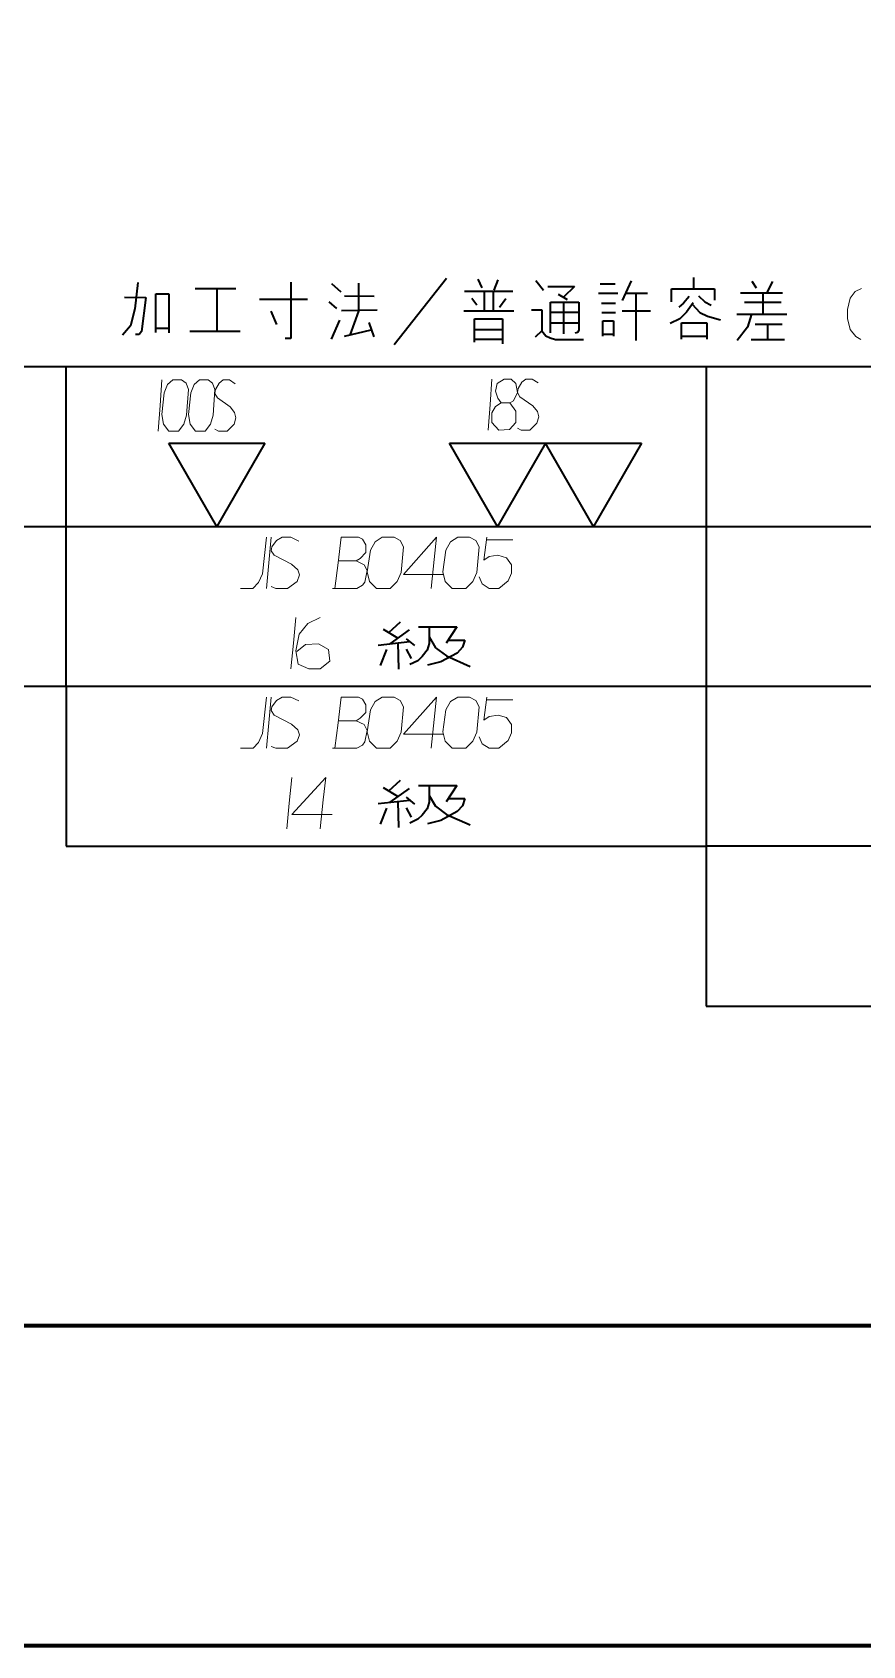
# Model space of a CAD drawing. Header units: millimetres. Extents: x 1333 to 104182, y -62616 to -5704.
# Drawn here: x 47801.3 to 47827.2, y -62616.3 to -62565.8 of the extents above; entities that cross this region are included whole.
import ezdxf

# ---------------------------------------------------------------- set-up
doc = ezdxf.new("R2010")
doc.units = ezdxf.units.MM
doc.header["$LTSCALE"] = 0.5
doc.layers.add('08', color=1, linetype='Continuous')
doc.layers.add('11', color=3, linetype='Continuous')

# ---------------------------------------------------------------- blocks, each defined once
blk = doc.blocks.new('999')
at = {"color": 7, "lineweight": 35, "ltscale": 0.020655}
blk.add_line((75241.7, -11815.25), (75241.41, -11817.71), dxfattribs=at)
at = {"color": 7, "lineweight": 35, "ltscale": 0.044147}
blk.add_line((75256.04, -11815.21), (75256.04, -11820.5), dxfattribs=at)
at = {"color": 7, "lineweight": 35, "ltscale": 0.009588}
blk.add_line((75259.86, -11815.34), (75260.72, -11816.11), dxfattribs=at)
at = {"color": 7, "lineweight": 35, "ltscale": 0.021799}
blk.add_line((75262.38, -11815.32), (75262.38, -11817.93), dxfattribs=at)
at = {"color": 7, "lineweight": 35, "ltscale": 0.066172}
blk.add_line((75265.72, -11821.05), (75270.65, -11814.83), dxfattribs=at)
at = {"color": 7, "lineweight": 35, "ltscale": 0.007379}
blk.add_line((75273.59, -11814.94), (75273.94, -11815.75), dxfattribs=at)
at = {"color": 7, "lineweight": 35, "ltscale": 0.008807}
blk.add_line((75275.45, -11814.99), (75275.08, -11815.97), dxfattribs=at)
at = {"color": 7, "lineweight": 35, "ltscale": 0.009663}
blk.add_line((75279.03, -11815.05), (75279.73, -11815.97), dxfattribs=at)
at = {"color": 7, "lineweight": 35, "ltscale": 0.020654}
blk.add_line((75280.15, -11815.62), (75282.63, -11815.62), dxfattribs=at)
at = {"color": 7, "lineweight": 35, "ltscale": 0.011899}
blk.add_line((75282.63, -11815.62), (75281.62, -11816.63), dxfattribs=at)
at = {"color": 7, "lineweight": 35, "ltscale": 0.011804}
blk.add_line((75285.05, -11815.37), (75286.46, -11815.37), dxfattribs=at)
at = {"color": 7, "lineweight": 35, "ltscale": 0.01708}
blk.add_line((75287.97, -11815.08), (75287.1, -11816.93), dxfattribs=at)
at = {"color": 7, "lineweight": 35, "ltscale": 0.008563}
blk.add_line((75293.8, -11814.79), (75293.8, -11815.82), dxfattribs=at)
at = {"color": 7, "lineweight": 35, "ltscale": 0.006218}
blk.add_line((75299.28, -11815.13), (75299.67, -11815.76), dxfattribs=at)
at = {"color": 7, "lineweight": 35, "ltscale": 0.010119}
blk.add_line((75301.21, -11815.16), (75300.65, -11816.24), dxfattribs=at)
at = {"color": 7, "lineweight": 35, "ltscale": 0.016825}
blk.add_line((75240.43, -11816.61), (75242.45, -11816.66), dxfattribs=at)
at = {"color": 7, "lineweight": 35, "ltscale": 0.026786}
blk.add_line((75242.45, -11816.66), (75242.03, -11819.84), dxfattribs=at)
at = {"color": 7, "lineweight": 35, "ltscale": 0.030225}
blk.add_line((75243.37, -11819.93), (75243.37, -11816.3), dxfattribs=at)
at = {"color": 7, "lineweight": 35, "ltscale": 0.010229}
for p, q in [((75243.37, -11816.3), (75244.59, -11816.3)), ((75243.37, -11819.54), (75244.59, -11819.54))]:
    blk.add_line(p, q, dxfattribs=at)
at = {"color": 7, "lineweight": 35, "ltscale": 0.030591}
blk.add_line((75244.59, -11816.3), (75244.59, -11819.98), dxfattribs=at)
at = {"color": 7, "lineweight": 35, "ltscale": 0.031799}
blk.add_line((75247.07, -11815.82), (75250.89, -11815.82), dxfattribs=at)
at = {"color": 7, "lineweight": 35, "ltscale": 0.033154}
blk.add_line((75249.09, -11815.82), (75249.09, -11819.8), dxfattribs=at)
at = {"color": 7, "lineweight": 35, "ltscale": 0.037646}
blk.add_line((75253.11, -11816.81), (75257.62, -11816.81), dxfattribs=at)
at = {"color": 7, "lineweight": 35, "ltscale": 0.007779}
blk.add_line((75259.62, -11817.07), (75260.32, -11817.69), dxfattribs=at)
at = {"color": 7, "lineweight": 35, "ltscale": 0.023221}
blk.add_line((75261.07, -11816.48), (75263.85, -11816.52), dxfattribs=at)
at = {"color": 7, "lineweight": 35, "ltscale": 0.037671}
blk.add_line((75272.34, -11816.07), (75276.86, -11816.07), dxfattribs=at)
at = {"color": 7, "lineweight": 35, "ltscale": 0.006379}
blk.add_line((75273.02, -11816.72), (75273.48, -11817.33), dxfattribs=at)
at = {"color": 7, "lineweight": 35, "ltscale": 0.015274}
for p, q in [((75274.16, -11816.07), (75274.16, -11817.91)), ((75275.02, -11816.07), (75275.02, -11817.91))]:
    blk.add_line(p, q, dxfattribs=at)
at = {"color": 7, "lineweight": 35, "ltscale": 0.008333}
blk.add_line((75276.19, -11816.78), (75275.6, -11817.59), dxfattribs=at)
at = {"color": 7, "lineweight": 35, "ltscale": 0.021924}
for p, q in [((75280.4, -11817.08), (75283.04, -11817.08)), ((75280.4, -11818.02), (75283.04, -11818.02)), ((75280.4, -11819.04), (75283.04, -11819.04))]:
    blk.add_line(p, q, dxfattribs=at)
at = {"color": 7, "lineweight": 35, "ltscale": 0.024112}
blk.add_line((75280.4, -11819.97), (75280.4, -11817.08), dxfattribs=at)
at = {"color": 7, "lineweight": 35, "ltscale": 0.008191}
blk.add_line((75281.1, -11816.34), (75281.96, -11816.83), dxfattribs=at)
at = {"color": 7, "lineweight": 35, "ltscale": 0.024789}
blk.add_line((75281.62, -11817.08), (75281.62, -11820.05), dxfattribs=at)
at = {"color": 7, "lineweight": 35, "ltscale": 0.022086}
blk.add_line((75283.04, -11817.08), (75283.04, -11819.73), dxfattribs=at)
at = {"color": 7, "lineweight": 35, "ltscale": 0.014954}
blk.add_line((75284.91, -11816.25), (75286.7, -11816.25), dxfattribs=at)
at = {"color": 7, "lineweight": 35, "ltscale": 0.010791}
for p, q in [((75285.19, -11817.18), (75286.49, -11817.18)), ((75285.21, -11818.05), (75286.5, -11818.05))]:
    blk.add_line(p, q, dxfattribs=at)
at = {"color": 7, "lineweight": 35, "ltscale": 0.017163}
blk.add_line((75287.42, -11816.23), (75289.48, -11816.23), dxfattribs=at)
at = {"color": 7, "lineweight": 35, "ltscale": 0.037097}
blk.add_line((75288.4, -11816.23), (75288.4, -11820.69), dxfattribs=at)
at = {"color": 7, "lineweight": 35, "ltscale": 0.033508}
blk.add_line((75291.75, -11815.83), (75295.77, -11815.83), dxfattribs=at)
at = {"color": 7, "lineweight": 35, "ltscale": 0.010254}
blk.add_line((75291.75, -11817.06), (75291.75, -11815.83), dxfattribs=at)
at = {"color": 7, "lineweight": 35, "ltscale": 0.004706}
blk.add_line((75292.86, -11817.18), (75292.44, -11817.56), dxfattribs=at)
at = {"color": 7, "lineweight": 35, "ltscale": 0.006944}
blk.add_line((75293.4, -11816.55), (75292.86, -11817.18), dxfattribs=at)
at = {"color": 7, "lineweight": 35, "ltscale": 0.008876}
blk.add_line((75293.77, -11817.16), (75293.15, -11818.02), dxfattribs=at)
at = {"color": 7, "lineweight": 35, "ltscale": 0.006856}
blk.add_line((75294.27, -11816.51), (75294.88, -11817.06), dxfattribs=at)
at = {"color": 7, "lineweight": 35, "ltscale": 0.005335}
blk.add_line((75294.88, -11817.06), (75295.45, -11817.36), dxfattribs=at)
at = {"color": 7, "lineweight": 35, "ltscale": 0.008789}
blk.add_line((75295.77, -11815.83), (75295.77, -11816.89), dxfattribs=at)
at = {"color": 7, "lineweight": 35, "ltscale": 0.032825}
blk.add_line((75298.21, -11816.22), (75302.15, -11816.22), dxfattribs=at)
at = {"color": 7, "lineweight": 35, "ltscale": 0.028784}
blk.add_line((75298.58, -11817.1), (75302.03, -11817.1), dxfattribs=at)
at = {"color": 7, "lineweight": 35, "ltscale": 0.016113}
blk.add_line((75300.3, -11816.27), (75300.3, -11818.2), dxfattribs=at)
at = {"color": 7, "lineweight": 35, "ltscale": 0.013815}
blk.add_line((75241.41, -11817.71), (75241, -11819.32), dxfattribs=at)
at = {"color": 7, "lineweight": 35, "ltscale": 0.011397}
blk.add_line((75254.16, -11817.93), (75254.71, -11819.18), dxfattribs=at)
at = {"color": 7, "lineweight": 35, "ltscale": 0.027969}
blk.add_line((75264.14, -11817.84), (75260.78, -11817.89), dxfattribs=at)
at = {"color": 7, "lineweight": 35, "ltscale": 0.020044}
blk.add_line((75262.38, -11817.93), (75261.57, -11820.2), dxfattribs=at)
at = {"color": 7, "lineweight": 35, "ltscale": 0.039233}
blk.add_line((75272.25, -11817.91), (75276.96, -11817.91), dxfattribs=at)
at = {"color": 7, "lineweight": 35, "ltscale": 0.021753}
for p, q in [((75273.28, -11818.66), (75275.89, -11818.66)), ((75273.28, -11819.65), (75275.89, -11819.65)), ((75273.28, -11820.55), (75275.89, -11820.55))]:
    blk.add_line(p, q, dxfattribs=at)
at = {"color": 7, "lineweight": 35, "ltscale": 0.018134}
blk.add_line((75273.28, -11820.83), (75273.28, -11818.66), dxfattribs=at)
at = {"color": 7, "lineweight": 35, "ltscale": 0.019601}
blk.add_line((75275.89, -11818.66), (75275.89, -11821.01), dxfattribs=at)
at = {"color": 7, "lineweight": 35, "ltscale": 0.008044}
blk.add_line((75278.61, -11817.8), (75279.58, -11817.8), dxfattribs=at)
at = {"color": 7, "lineweight": 35, "ltscale": 0.016486}
blk.add_line((75279.58, -11817.8), (75279.58, -11819.78), dxfattribs=at)
at = {"color": 7, "lineweight": 35, "ltscale": 0.022253}
blk.add_line((75287.1, -11817.9), (75289.77, -11817.9), dxfattribs=at)
at = {"color": 7, "lineweight": 35, "ltscale": 0.008548}
blk.add_line((75292.52, -11818.64), (75291.6, -11819.1), dxfattribs=at)
at = {"color": 7, "lineweight": 35, "ltscale": 0.007402}
blk.add_line((75293.15, -11818.02), (75292.52, -11818.64), dxfattribs=at)
at = {"color": 7, "lineweight": 35, "ltscale": 0.008722}
blk.add_line((75293.69, -11817.28), (75294.39, -11818.05), dxfattribs=at)
at = {"color": 7, "lineweight": 35, "ltscale": 0.0066}
blk.add_line((75294.39, -11818.05), (75295.11, -11818.39), dxfattribs=at)
at = {"color": 7, "lineweight": 35, "ltscale": 0.010672}
blk.add_line((75295.11, -11818.39), (75296.34, -11818.75), dxfattribs=at)
at = {"color": 7, "lineweight": 35, "ltscale": 0.039124}
blk.add_line((75297.86, -11818.2), (75302.56, -11818.2), dxfattribs=at)
at = {"color": 7, "lineweight": 35, "ltscale": 0.0108}
blk.add_line((75299.24, -11818.2), (75298.87, -11819.44), dxfattribs=at)
at = {"color": 7, "lineweight": 35, "ltscale": 0.009468}
blk.add_line((75241, -11819.32), (75240.25, -11820.17), dxfattribs=at)
at = {"color": 7, "lineweight": 35, "ltscale": 0.00293}
blk.add_line((75241.83, -11820.13), (75241.48, -11820.13), dxfattribs=at)
at = {"color": 7, "lineweight": 35, "ltscale": 0.002891}
blk.add_line((75242.03, -11819.84), (75241.83, -11820.13), dxfattribs=at)
at = {"color": 7, "lineweight": 35, "ltscale": 0.039294}
blk.add_line((75246.57, -11819.8), (75251.28, -11819.8), dxfattribs=at)
at = {"color": 7, "lineweight": 35, "ltscale": 0.016069}
blk.add_line((75259.86, -11820.55), (75260.65, -11818.79), dxfattribs=at)
at = {"color": 7, "lineweight": 35, "ltscale": 0.021238}
blk.add_line((75261.09, -11820.28), (75263.57, -11819.69), dxfattribs=at)
at = {"color": 7, "lineweight": 35, "ltscale": 0.011819}
blk.add_line((75263.35, -11818.99), (75263.81, -11820.33), dxfattribs=at)
at = {"color": 7, "lineweight": 35, "ltscale": 0.007115}
blk.add_line((75279.58, -11819.78), (75278.97, -11820.38), dxfattribs=at)
at = {"color": 7, "lineweight": 35, "ltscale": 0.005093}
blk.add_line((75279.58, -11819.78), (75279.95, -11820.26), dxfattribs=at)
at = {"color": 7, "lineweight": 35, "ltscale": 0.003764}
blk.add_line((75279.95, -11820.26), (75280.37, -11820.44), dxfattribs=at)
at = {"color": 7, "lineweight": 35, "ltscale": 0.001934}
blk.add_line((75282.92, -11819.93), (75282.7, -11819.99), dxfattribs=at)
at = {"color": 7, "lineweight": 35, "ltscale": 0.001928}
blk.add_line((75283.04, -11819.73), (75282.92, -11819.93), dxfattribs=at)
at = {"color": 7, "lineweight": 35, "ltscale": 0.008545}
for p, q in [((75285.29, -11818.85), (75286.31, -11818.85)), ((75285.29, -11820.1), (75286.31, -11820.1))]:
    blk.add_line(p, q, dxfattribs=at)
at = {"color": 7, "lineweight": 35, "ltscale": 0.011942}
for p, q in [((75285.29, -11820.28), (75285.29, -11818.85)), ((75286.31, -11818.85), (75286.31, -11820.28))]:
    blk.add_line(p, q, dxfattribs=at)
at = {"color": 7, "lineweight": 35, "ltscale": 0.019666}
for p, q in [((75292.68, -11819.02), (75295.04, -11819.02)), ((75292.68, -11820.27), (75295.04, -11820.27))]:
    blk.add_line(p, q, dxfattribs=at)
at = {"color": 7, "lineweight": 35, "ltscale": 0.012732}
blk.add_line((75292.68, -11820.55), (75292.68, -11819.02), dxfattribs=at)
at = {"color": 7, "lineweight": 35, "ltscale": 0.012845}
blk.add_line((75295.04, -11819.02), (75295.04, -11820.56), dxfattribs=at)
at = {"color": 7, "lineweight": 35, "ltscale": 0.01322}
blk.add_line((75298.87, -11819.44), (75297.89, -11820.69), dxfattribs=at)
at = {"color": 7, "lineweight": 35, "ltscale": 0.021021}
blk.add_line((75299.59, -11819.16), (75302.11, -11819.16), dxfattribs=at)
at = {"color": 7, "lineweight": 35, "ltscale": 0.011719}
blk.add_line((75300.73, -11819.16), (75300.73, -11820.56), dxfattribs=at)
at = {"color": 7, "lineweight": 35, "ltscale": 0.004382}
blk.add_line((75256.04, -11820.5), (75255.52, -11820.5), dxfattribs=at)
at = {"color": 7, "lineweight": 35, "ltscale": 0.004227}
blk.add_line((75280.37, -11820.44), (75280.85, -11820.59), dxfattribs=at)
at = {"color": 7, "lineweight": 35, "ltscale": 0.022107}
blk.add_line((75280.85, -11820.59), (75283.5, -11820.59), dxfattribs=at)
at = {"color": 7, "lineweight": 35, "ltscale": 0.025977}
blk.add_line((75299.21, -11820.58), (75302.33, -11820.58), dxfattribs=at)
at = {"color": 7, "lineweight": 35}
for p, q in [((75114.98, -11823.12), (75475.51, -11823.12)), ((75114.98, -11838.12), (75474.98, -11838.12)), ((75174.98, -11853.12), (75234.98, -11853.12)), ((75234.98, -11853.12), (75474.98, -11853.12)), ((75234.98, -11868.12), (75294.98, -11868.12)), ((75474.98, -11868.12), (75294.98, -11868.12)), ((75294.98, -11883.12), (75354.98, -11883.12)), ((75894.98, -11913.12), (75114.98, -11913.12))]:
    blk.add_line(p, q, dxfattribs=at)
at = {"color": 7, "lineweight": 35, "ltscale": 0.25}
blk.add_line((75234.98, -11853.12), (75234.98, -11823.12), dxfattribs=at)
at = {"color": 7, "lineweight": 35, "ltscale": 0.375}
blk.add_line((75294.98, -11823.12), (75294.98, -11868.12), dxfattribs=at)
at = {"color": 7, "lineweight": 35, "ltscale": 0.074999}
for p, q in [((75249.09, -11838.12), (75244.59, -11830.33)), ((75249.09, -11838.12), (75244.59, -11830.33)), ((75253.59, -11830.33), (75249.09, -11838.12)), ((75253.59, -11830.33), (75249.09, -11838.12)), ((75275.43, -11838.12), (75270.93, -11830.33)), ((75275.43, -11838.12), (75270.93, -11830.33)), ((75279.93, -11830.33), (75275.43, -11838.12)), ((75279.93, -11830.33), (75275.43, -11838.12)), ((75284.43, -11838.12), (75279.93, -11830.33)), ((75284.43, -11838.12), (75279.93, -11830.33)), ((75288.93, -11830.33), (75284.43, -11838.12)), ((75288.93, -11830.33), (75284.43, -11838.12))]:
    blk.add_line(p, q, dxfattribs=at)
at = {"color": 7, "lineweight": 35, "ltscale": 0.075}
for p, q in [((75244.59, -11830.33), (75253.59, -11830.33)), ((75244.59, -11830.33), (75253.59, -11830.33)), ((75270.93, -11830.33), (75279.93, -11830.33)), ((75270.93, -11830.33), (75279.93, -11830.33)), ((75279.93, -11830.33), (75288.93, -11830.33)), ((75279.93, -11830.33), (75288.93, -11830.33))]:
    blk.add_line(p, q, dxfattribs=at)
at = {"color": 7, "lineweight": 35, "ltscale": 0.012225}
for p, q in [((75266.28, -11847.11), (75265.21, -11848.11)), ((75266.28, -11861.97), (75265.21, -11862.97))]:
    blk.add_line(p, q, dxfattribs=at)
at = {"color": 7, "lineweight": 35, "ltscale": 0.024924}
for p, q in [((75264.22, -11849.26), (75267.19, -11848.93)), ((75264.22, -11864.12), (75267.19, -11863.79))]:
    blk.add_line(p, q, dxfattribs=at)
at = {"color": 7, "lineweight": 35, "ltscale": 0.013339}
blk.add_line((75264.69, -11847.75), (75266.06, -11848.58), dxfattribs=at)
at = {"color": 7, "lineweight": 35, "ltscale": 0.018495}
for p, q in [((75267.13, -11847.84), (75265.33, -11849.14)), ((75267.13, -11862.7), (75265.33, -11864))]:
    blk.add_line(p, q, dxfattribs=at)
at = {"color": 7, "lineweight": 35, "ltscale": 0.008484}
for p, q in [((75266.86, -11848.67), (75267.65, -11849.31)), ((75266.86, -11863.53), (75267.65, -11864.17))]:
    blk.add_line(p, q, dxfattribs=at)
at = {"color": 7, "lineweight": 35, "ltscale": 0.030115}
for p, q in [((75268.01, -11847.55), (75271.62, -11847.55)), ((75268.01, -11862.42), (75271.62, -11862.42))]:
    blk.add_line(p, q, dxfattribs=at)
at = {"color": 7, "lineweight": 35, "ltscale": 0.013083}
for p, q in [((75269.02, -11847.55), (75269.02, -11849.12)), ((75269.02, -11862.42), (75269.02, -11863.99))]:
    blk.add_line(p, q, dxfattribs=at)
at = {"color": 7, "lineweight": 35, "ltscale": 0.009837}
for p, q in [((75269.02, -11848.49), (75269.62, -11849.51)), ((75269.02, -11863.36), (75269.62, -11864.37))]:
    blk.add_line(p, q, dxfattribs=at)
at = {"color": 7, "lineweight": 35, "ltscale": 0.01536}
for p, q in [((75271.62, -11847.55), (75270.6, -11849.09)), ((75271.62, -11862.42), (75270.6, -11863.95))]:
    blk.add_line(p, q, dxfattribs=at)
at = {"color": 7, "lineweight": 35, "ltscale": 0.013049}
for p, q in [((75270.8, -11848.79), (75272.36, -11848.79)), ((75270.8, -11863.65), (75272.36, -11863.65))]:
    blk.add_line(p, q, dxfattribs=at)
at = {"color": 7, "lineweight": 35, "ltscale": 0.005858}
for p, q in [((75272.36, -11848.79), (75272.14, -11849.46)), ((75272.36, -11863.65), (75272.14, -11864.32))]:
    blk.add_line(p, q, dxfattribs=at)
at = {"color": 7, "lineweight": 35, "ltscale": 0.013404}
for p, q in [((75265.01, -11849.68), (75264.42, -11851.18)), ((75265.01, -11864.54), (75264.42, -11866.04))]:
    blk.add_line(p, q, dxfattribs=at)
at = {"color": 7, "lineweight": 35, "ltscale": 0.020496}
for p, q in [((75266.08, -11849.05), (75266.15, -11851.51)), ((75266.08, -11863.92), (75266.15, -11866.37))]:
    blk.add_line(p, q, dxfattribs=at)
at = {"color": 7, "lineweight": 35, "ltscale": 0.008293}
for p, q in [((75266.87, -11849.64), (75267.34, -11850.52)), ((75266.87, -11864.51), (75267.34, -11865.39))]:
    blk.add_line(p, q, dxfattribs=at)
at = {"color": 7, "lineweight": 35, "ltscale": 0.004731}
for p, q in [((75268.35, -11850.34), (75267.95, -11850.73)), ((75268.35, -11865.2), (75267.95, -11865.6))]:
    blk.add_line(p, q, dxfattribs=at)
at = {"color": 7, "lineweight": 35, "ltscale": 0.006364}
for p, q in [((75268.84, -11849.74), (75268.35, -11850.34)), ((75268.84, -11864.61), (75268.35, -11865.2))]:
    blk.add_line(p, q, dxfattribs=at)
at = {"color": 7, "lineweight": 35, "ltscale": 0.005373}
for p, q in [((75269.02, -11849.12), (75268.84, -11849.74)), ((75269.02, -11863.99), (75268.84, -11864.61))]:
    blk.add_line(p, q, dxfattribs=at)
at = {"color": 7, "lineweight": 35, "ltscale": 0.010659}
for p, q in [((75269.62, -11849.51), (75270.65, -11850.27)), ((75269.62, -11864.37), (75270.65, -11865.14))]:
    blk.add_line(p, q, dxfattribs=at)
at = {"color": 7, "lineweight": 35, "ltscale": 0.01464}
for p, q in [((75271.65, -11850), (75270.11, -11850.84)), ((75271.65, -11864.87), (75270.11, -11865.71))]:
    blk.add_line(p, q, dxfattribs=at)
at = {"color": 7, "lineweight": 35, "ltscale": 0.020157}
for p, q in [((75270.65, -11850.27), (75272.86, -11851.26)), ((75270.65, -11865.14), (75272.86, -11866.13))]:
    blk.add_line(p, q, dxfattribs=at)
at = {"color": 7, "lineweight": 35, "ltscale": 0.006121}
for p, q in [((75272.14, -11849.46), (75271.65, -11850)), ((75272.14, -11864.32), (75271.65, -11864.87))]:
    blk.add_line(p, q, dxfattribs=at)
at = {"color": 7, "lineweight": 35, "ltscale": 0.00685}
for p, q in [((75267.95, -11850.73), (75267.21, -11851.09)), ((75267.95, -11865.6), (75267.21, -11865.95))]:
    blk.add_line(p, q, dxfattribs=at)
at = {"color": 7, "lineweight": 35, "ltscale": 0.010785}
for p, q in [((75270.11, -11850.84), (75268.85, -11851.15)), ((75270.11, -11865.71), (75268.85, -11866.02))]:
    blk.add_line(p, q, dxfattribs=at)
at = {"color": 7, "lineweight": 35, "ltscale": 0.125}
for p, q in [((75234.98, -11853.12), (75234.98, -11868.12)), ((75294.98, -11868.12), (75294.98, -11883.12))]:
    blk.add_line(p, q, dxfattribs=at)
at = {"color": 7, "lineweight": 35, "ltscale": 0.013337}
blk.add_line((75264.69, -11862.62), (75266.06, -11863.44), dxfattribs=at)
at = {"color": 7, "lineweight": 70}
for p, q in [((75894.98, -11913.12), (73476.98, -11913.12)), ((75924.98, -11943.12), (73401.98, -11943.12))]:
    blk.add_line(p, q, dxfattribs=at)
at = {"color": 7, "lineweight": 13}
for points in [[(75309.56, -11815.8), (75308.96, -11816.1), (75308.48, -11816.7), (75308.24, -11817.78), (75308.24, -11818.62), (75308.48, -11819.64), (75309.02, -11820.3), (75309.5, -11820.6)], [(75243.94, -11824.39), (75243.78, -11826.79), (75243.61, -11829.19)], [(75248.93, -11829.01), (75249.26, -11829.19), (75250.07, -11829.19), (75250.72, -11828.53), (75250.88, -11827.93), (75250.77, -11827.45), (75250.34, -11826.91), (75249.15, -11826.07), (75248.93, -11825.65), (75248.98, -11825.29), (75249.31, -11824.69), (75249.69, -11824.39), (75250.29, -11824.39), (75250.83, -11824.75)], [(75274.89, -11824.3), (75274.73, -11826.7), (75274.56, -11829.1)], [(75276.59, -11826.52), (75276.92, -11826.34), (75277.31, -11825.56), (75277.14, -11824.72), (75276.7, -11824.3), (75276.05, -11824.3), (75275.39, -11824.72), (75275.22, -11825.44), (75275.44, -11826.1), (75275.77, -11826.52)], [(75277.31, -11828.92), (75277.64, -11829.1), (75278.46, -11829.1), (75279.12, -11828.44), (75279.29, -11827.84), (75279.18, -11827.36), (75278.74, -11826.82), (75277.53, -11825.98), (75277.31, -11825.56), (75277.36, -11825.2), (75277.69, -11824.6), (75278.08, -11824.3), (75278.68, -11824.3), (75279.23, -11824.66)], [(75253.75, -11839.14), (75253.38, -11842.56), (75253.01, -11843.4), (75252.49, -11843.94), (75251.31, -11843.94)], [(75253.75, -11843.94), (75253.97, -11841.54), (75254.19, -11839.14)], [(75254.19, -11843.76), (75254.64, -11843.94), (75255.74, -11843.94), (75256.63, -11843.28), (75256.85, -11842.68), (75256.7, -11842.2), (75256.11, -11841.66), (75254.49, -11840.82), (75254.19, -11840.4), (75254.27, -11840.04), (75254.71, -11839.44), (75255.23, -11839.14), (75256.04, -11839.14), (75256.78, -11839.5)], [(75259.95, -11843.94), (75262.24, -11843.94), (75262.76, -11843.64), (75262.98, -11843.34), (75263.2, -11842.26), (75262.91, -11841.72), (75262.17, -11841.36), (75262.54, -11841.12), (75263.06, -11840.58), (75263.06, -11839.86), (75262.76, -11839.32), (75262.39, -11839.14), (75260.77, -11839.14), (75260.47, -11841.54), (75260.18, -11843.94)], [(75269.19, -11843.94), (75269.48, -11841.24), (75269.7, -11839.14), (75266.6, -11842.62), (75270.29, -11842.62)], [(75273.69, -11842.86), (75273.99, -11843.52), (75274.65, -11843.94), (75275.54, -11843.94), (75276.42, -11843.22), (75276.72, -11842.5), (75276.72, -11841.72), (75276.28, -11841.06), (75275.46, -11840.82), (75274.65, -11840.94), (75274.14, -11841.3), (75274.43, -11839.14)], [(75274.43, -11839.38), (75276.87, -11839.38)], [(75262.17, -11841.36), (75260.47, -11841.36)], [(75256.51, -11846.68), (75256.28, -11849.08), (75256.05, -11851.48)], [(75258.8, -11846.68), (75257.65, -11847.22), (75256.82, -11848.24), (75256.51, -11849.8), (75256.74, -11851.06), (75257.73, -11851.48), (75258.8, -11851.48), (75259.71, -11850.76), (75259.56, -11849.68), (75258.64, -11849.14), (75257.43, -11849.2), (75256.59, -11849.86)], [(75253.75, -11854.14), (75253.38, -11857.56), (75253.01, -11858.4), (75252.5, -11858.94), (75251.31, -11858.94)], [(75253.75, -11858.94), (75253.97, -11856.54), (75254.19, -11854.14)], [(75254.19, -11858.76), (75254.64, -11858.94), (75255.74, -11858.94), (75256.63, -11858.28), (75256.85, -11857.68), (75256.71, -11857.2), (75256.11, -11856.66), (75254.49, -11855.82), (75254.19, -11855.4), (75254.27, -11855.04), (75254.71, -11854.44), (75255.23, -11854.14), (75256.04, -11854.14), (75256.78, -11854.5)], [(75259.96, -11858.94), (75262.24, -11858.94), (75262.76, -11858.64), (75262.98, -11858.34), (75263.2, -11857.26), (75262.91, -11856.72), (75262.17, -11856.36), (75262.54, -11856.12), (75263.06, -11855.58), (75263.06, -11854.86), (75262.76, -11854.32), (75262.39, -11854.14), (75260.77, -11854.14), (75260.47, -11856.54), (75260.18, -11858.94)], [(75269.19, -11858.94), (75269.48, -11856.24), (75269.7, -11854.14), (75266.6, -11857.62), (75270.3, -11857.62)], [(75273.69, -11857.86), (75273.99, -11858.52), (75274.65, -11858.94), (75275.54, -11858.94), (75276.43, -11858.22), (75276.72, -11857.5), (75276.72, -11856.72), (75276.28, -11856.06), (75275.47, -11855.82), (75274.65, -11855.94), (75274.14, -11856.3), (75274.43, -11854.14)], [(75274.43, -11854.38), (75276.87, -11854.38)], [(75262.17, -11856.36), (75260.47, -11856.36)], [(75256.12, -11861.68), (75255.89, -11864.08), (75255.66, -11866.48)], [(75258.78, -11866.48), (75259.08, -11863.78), (75259.31, -11861.68), (75256.12, -11865.16), (75259.92, -11865.16)]]:
    blk.add_lwpolyline(points, dxfattribs=at)
for points in [[(75245.51, -11829.19), (75246, -11828.53), (75246.27, -11827.69), (75246.43, -11825.29), (75246.22, -11824.69), (75245.78, -11824.39), (75244.97, -11824.39), (75244.48, -11824.81), (75244.16, -11825.59), (75243.94, -11827.63), (75244.1, -11828.53), (75244.59, -11829.19)], [(75248.01, -11829.19), (75248.5, -11828.53), (75248.77, -11827.69), (75248.93, -11825.29), (75248.71, -11824.69), (75248.28, -11824.39), (75247.47, -11824.39), (75246.98, -11824.81), (75246.65, -11825.59), (75246.43, -11827.63), (75246.6, -11828.53), (75247.09, -11829.19)], [(75275.55, -11829.1), (75276.54, -11829.04), (75277.14, -11828.38), (75277.14, -11827.3), (75276.59, -11826.52), (75275.77, -11826.52), (75275.22, -11826.88), (75274.89, -11827.48), (75274.89, -11828.38)], [(75265.35, -11843.94), (75266.01, -11843.28), (75266.38, -11842.44), (75266.6, -11840.04), (75266.31, -11839.44), (75265.72, -11839.14), (75264.61, -11839.14), (75263.94, -11839.56), (75263.5, -11840.34), (75263.2, -11842.38), (75263.43, -11843.28), (75264.09, -11843.94)], [(75272.44, -11843.94), (75273.1, -11843.28), (75273.47, -11842.44), (75273.69, -11840.04), (75273.4, -11839.44), (75272.81, -11839.14), (75271.7, -11839.14), (75271.03, -11839.56), (75270.59, -11840.34), (75270.29, -11842.38), (75270.52, -11843.28), (75271.18, -11843.94)], [(75265.35, -11858.94), (75266.01, -11858.28), (75266.38, -11857.44), (75266.6, -11855.04), (75266.31, -11854.44), (75265.72, -11854.14), (75264.61, -11854.14), (75263.94, -11854.56), (75263.5, -11855.34), (75263.2, -11857.38), (75263.43, -11858.28), (75264.09, -11858.94)], [(75272.44, -11858.94), (75273.1, -11858.28), (75273.47, -11857.44), (75273.69, -11855.04), (75273.4, -11854.44), (75272.81, -11854.14), (75271.7, -11854.14), (75271.03, -11854.56), (75270.59, -11855.34), (75270.3, -11857.38), (75270.52, -11858.28), (75271.18, -11858.94)]]:
    blk.add_lwpolyline(points, close=True, dxfattribs=at)

msp = doc.modelspace()

# ---------------------------------------------------------------- linework, layer by layer
at = {"color": 3}
msp.add_lwpolyline([(47191.32, -62022.279), (48032.32, -62022.279), (48032.32, -62616.279), (47191.32, -62616.279)], close=True, dxfattribs=at)
at = {"layer": '11'}
msp.add_lwpolyline([(47191.32, -62022.279), (48032.32, -62022.279), (48032.32, -62616.279), (47191.32, -62616.279)], close=True, dxfattribs=at)

# ---------------------------------------------------------------- block references
at = {"layer": '08', "color": 55, "xscale": 0.3333333333430346, "yscale": 0.3333333333357587, "zscale": 0.3333333333333333}
msp.add_blockref('999', (22723.994, -58635.239), dxfattribs=at)

doc.saveas('drawing.dxf')
